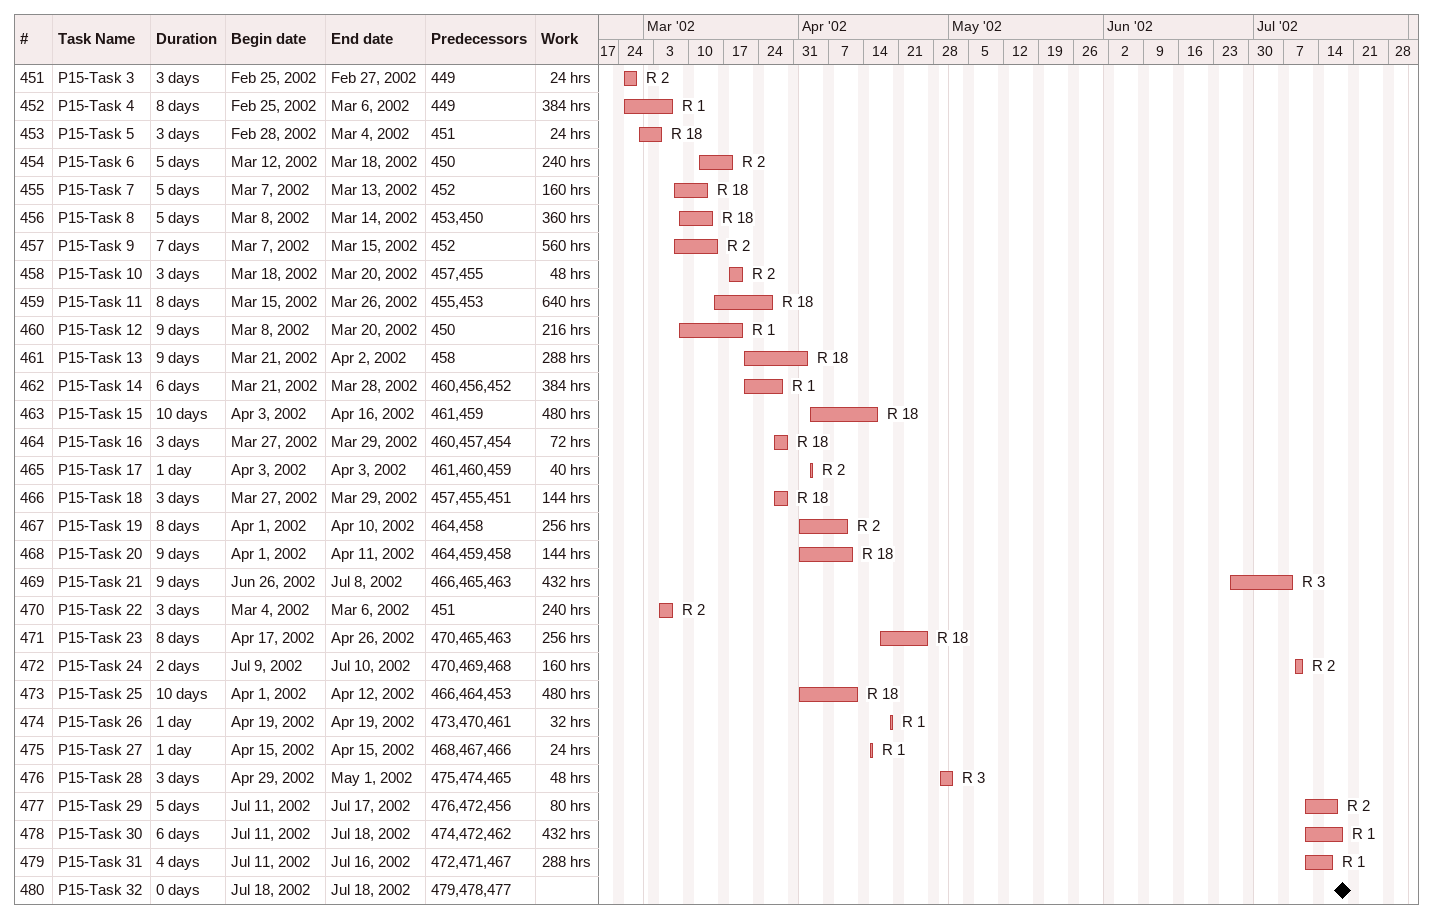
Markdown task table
| ID | Task | Duration | Start | Finish | Predecessors | Resources | Work (h) |
|---|---|---|---|---|---|---|---|
| 451 | P15-Task 3 | 3d | 2002-02-25 | 2002-02-27 | 449 | R 2 | 24 |
| 452 | P15-Task 4 | 8d | 2002-02-25 | 2002-03-06 | 449 | R 1 | 384 |
| 453 | P15-Task 5 | 3d | 2002-02-28 | 2002-03-04 | 451 | R 18 | 24 |
| 454 | P15-Task 6 | 5d | 2002-03-12 | 2002-03-18 | 450 | R 2 | 240 |
| 455 | P15-Task 7 | 5d | 2002-03-07 | 2002-03-13 | 452 | R 18 | 160 |
| 456 | P15-Task 8 | 5d | 2002-03-08 | 2002-03-14 | 453, 450 | R 18 | 360 |
| 457 | P15-Task 9 | 7d | 2002-03-07 | 2002-03-15 | 452 | R 2 | 560 |
| 458 | P15-Task 10 | 3d | 2002-03-18 | 2002-03-20 | 457, 455 | R 2 | 48 |
| 459 | P15-Task 11 | 8d | 2002-03-15 | 2002-03-26 | 455, 453 | R 18 | 640 |
| 460 | P15-Task 12 | 9d | 2002-03-08 | 2002-03-20 | 450 | R 1 | 216 |
| 461 | P15-Task 13 | 9d | 2002-03-21 | 2002-04-02 | 458 | R 18 | 288 |
| 462 | P15-Task 14 | 6d | 2002-03-21 | 2002-03-28 | 460, 456, 452 | R 1 | 384 |
| 463 | P15-Task 15 | 10d | 2002-04-03 | 2002-04-16 | 461, 459 | R 18 | 480 |
| 464 | P15-Task 16 | 3d | 2002-03-27 | 2002-03-29 | 460, 457, 454 | R 18 | 72 |
| 465 | P15-Task 17 | 1d | 2002-04-03 | 2002-04-03 | 461, 460, 459 | R 2 | 40 |
| 466 | P15-Task 18 | 3d | 2002-03-27 | 2002-03-29 | 457, 455, 451 | R 18 | 144 |
| 467 | P15-Task 19 | 8d | 2002-04-01 | 2002-04-10 | 464, 458 | R 2 | 256 |
| 468 | P15-Task 20 | 9d | 2002-04-01 | 2002-04-11 | 464, 459, 458 | R 18 | 144 |
| 469 | P15-Task 21 | 9d | 2002-06-26 | 2002-07-08 | 466, 465, 463 | R 3 | 432 |
| 470 | P15-Task 22 | 3d | 2002-03-04 | 2002-03-06 | 451 | R 2 | 240 |
| 471 | P15-Task 23 | 8d | 2002-04-17 | 2002-04-26 | 470, 465, 463 | R 18 | 256 |
| 472 | P15-Task 24 | 2d | 2002-07-09 | 2002-07-10 | 470, 469, 468 | R 2 | 160 |
| 473 | P15-Task 25 | 10d | 2002-04-01 | 2002-04-12 | 466, 464, 453 | R 18 | 480 |
| 474 | P15-Task 26 | 1d | 2002-04-19 | 2002-04-19 | 473, 470, 461 | R 1 | 32 |
| 475 | P15-Task 27 | 1d | 2002-04-15 | 2002-04-15 | 468, 467, 466 | R 1 | 24 |
| 476 | P15-Task 28 | 3d | 2002-04-29 | 2002-05-01 | 475, 474, 465 | R 3 | 48 |
| 477 | P15-Task 29 | 5d | 2002-07-11 | 2002-07-17 | 476, 472, 456 | R 2 | 80 |
| 478 | P15-Task 30 | 6d | 2002-07-11 | 2002-07-18 | 474, 472, 462 | R 1 | 432 |
| 479 | P15-Task 31 | 4d | 2002-07-11 | 2002-07-16 | 472, 471, 467 | R 1 | 288 |
| 480 | P15-Task 32 | 0d | 2002-07-18 | 2002-07-18 | 479, 478, 477 |  |  |
